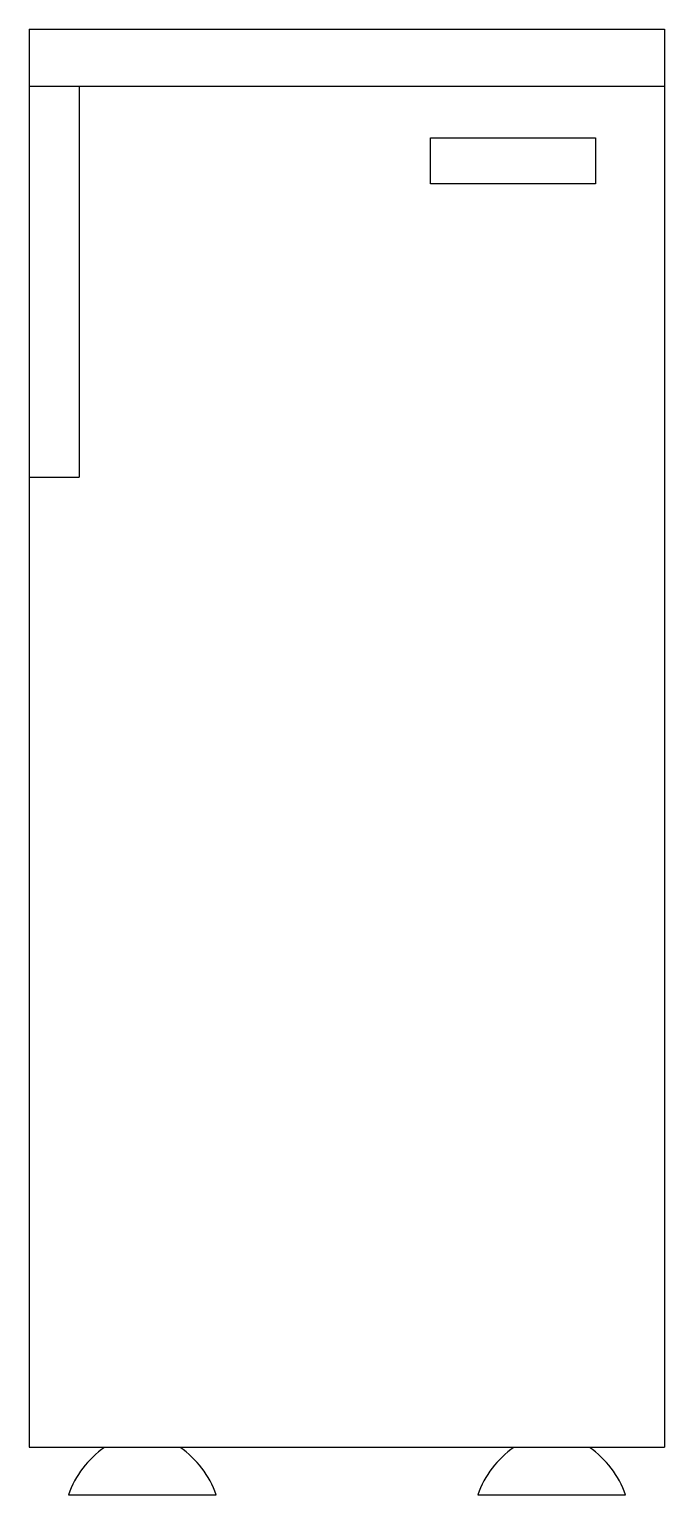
# Model space of a CAD drawing. Header units: millimetres. Extents: x -2990.74 to -2990.09, y 2893.31 to 2894.81.
import ezdxf

# ---------------------------------------------------------------- set-up
doc = ezdxf.new("R2010")
doc.units = ezdxf.units.MM
doc.header["$LTSCALE"] = 10
doc.layers.add('cozinha_geladeiras', color=2, linetype='Continuous')

msp = doc.modelspace()

# ---------------------------------------------------------------- linework, layer by layer
at = {"layer": 'cozinha_geladeiras'}
for p, q in [((-2990.7352, 2894.8085), (-2990.7352, 2893.357)), ((-2990.7352, 2894.8085), (-2990.0852, 2894.8085)), ((-2990.0852, 2894.8085), (-2990.0852, 2893.357)), ((-2990.7352, 2894.7502), (-2990.6842, 2894.7502)), ((-2990.6842, 2894.7502), (-2990.0852, 2894.7502)), ((-2990.7352, 2893.357), (-2990.0852, 2893.357)), ((-2990.6952, 2893.3085), (-2990.5439, 2893.3085)), ((-2990.6952, 2893.3085), (-2990.6952, 2893.3085)), ((-2990.2764, 2893.3085), (-2990.1252, 2893.3085))]:
    msp.add_line(p, q, dxfattribs=at)
at = {"layer": 'cozinha_geladeiras', "color": 1}
for p in [(-2990.6842, 2894.7502), (-2990.7352, 2894.3502)]:
    msp.add_line(p, (-2990.6842, 2894.3502), dxfattribs=at)
msp.add_lwpolyline([(-2990.1561, 2894.6975), (-2990.1561, 2894.6505), (-2990.3248, 2894.6505), (-2990.3248, 2894.6975)], close=True, dxfattribs=at)
at = {"layer": 'cozinha_geladeiras'}
for centre, start, end in [((-2990.6, 2893.2742), 125.1516, 160.1952), ((-2990.6391, 2893.2742), 19.8048, 54.8484), ((-2990.1812, 2893.2742), 125.1516, 160.1952), ((-2990.2204, 2893.2742), 19.8048, 54.8484)]:
    msp.add_arc(centre, 0.1012, start, end, dxfattribs=at)

doc.saveas('drawing.dxf')
